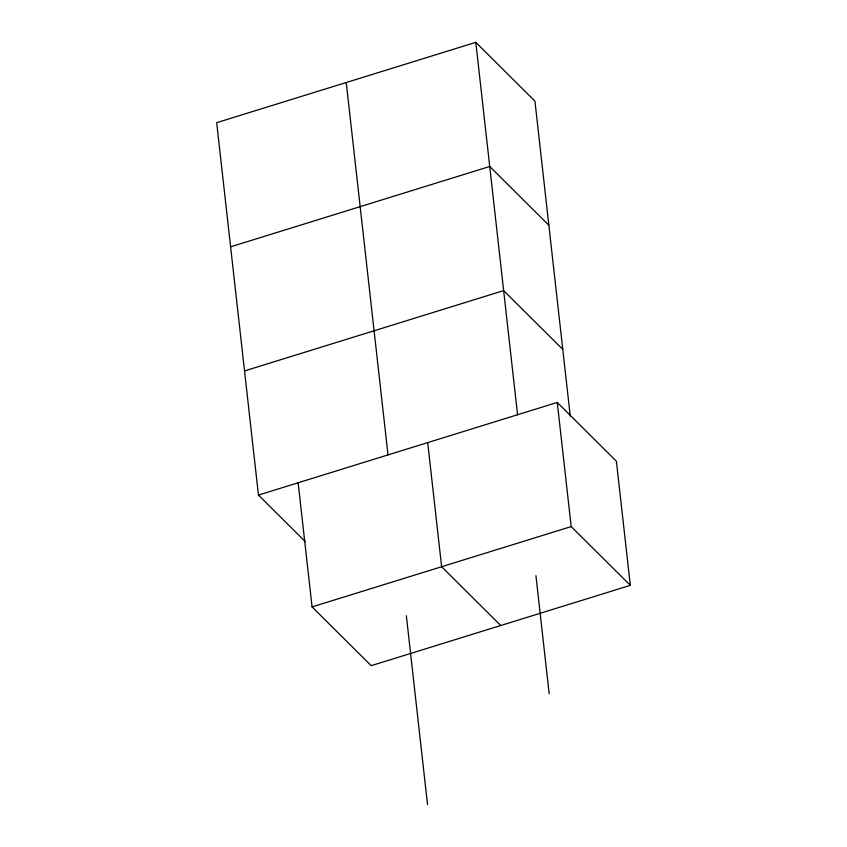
<?xml version="1.0" encoding="UTF-8"?>
<svg xmlns="http://www.w3.org/2000/svg" width="847" height="847" viewBox="0 0 847 847"><rect width="100%" height="100%" fill="white"/><g stroke="black" fill="none" stroke-linecap="round" stroke-linejoin="round"><path stroke-width="1.27" d="M570.253 416.025L534.933 101.121L475.802 42.35L216.684 122.677L258.451 495.072L305.386 541.72M230.606 246.816L489.725 166.478L548.856 225.249M244.529 370.944L503.647 290.616L562.779 349.388M258.451 495.072L557.262 402.441L616.394 461.213L630.316 585.351L371.198 665.678L312.067 606.907L298.144 482.769M312.067 606.907L571.185 526.58L630.316 585.351M500.757 625.51L441.626 566.738L427.703 442.61M557.262 402.441L571.185 526.58M535.929 575.664L549.184 693.788M475.802 42.35L517.57 414.744M406.359 615.78L427.544 804.65M346.243 82.519L388.011 454.913"/></g></svg>
